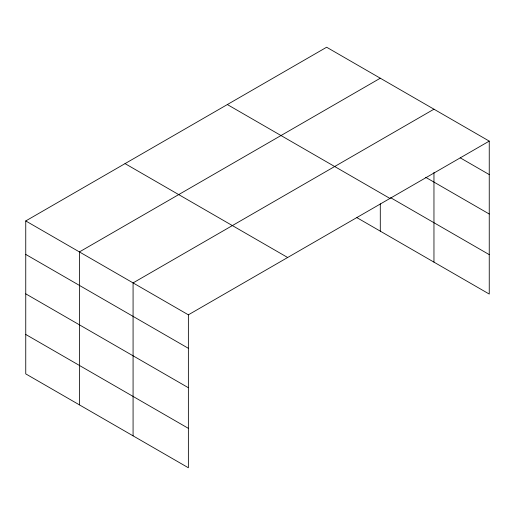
<?xml version="1.0" encoding="UTF-8"?>
<svg xmlns="http://www.w3.org/2000/svg" width="515" height="515" viewBox="0 0 515 515"><rect width="100%" height="100%" fill="white"/><g stroke="black" fill="none" stroke-linecap="round" stroke-linejoin="round"><path stroke-width="0.77" d="M489.25 141.116L326.632 47.232L25.75 220.941L25.75 373.884L188.368 467.768L188.368 314.826L489.25 141.116L489.25 294.059L356.908 217.652M380.295 78.209L79.413 251.925L79.413 404.867M433.958 109.193L133.076 282.909L133.076 435.851M460.223 157.828L489.25 174.585M425.705 177.327L489.25 214.015M390.615 197.689L489.25 254.635M227.34 104.551L389.958 198.442M125.042 163.615L287.66 257.5M25.75 220.941L188.368 314.826M25.75 254.416L188.368 348.301M25.75 293.84L188.368 387.724M25.75 334.46L188.368 428.345M433.958 172.435L433.958 262.135M380.295 203.798L380.295 231.151"/></g></svg>
